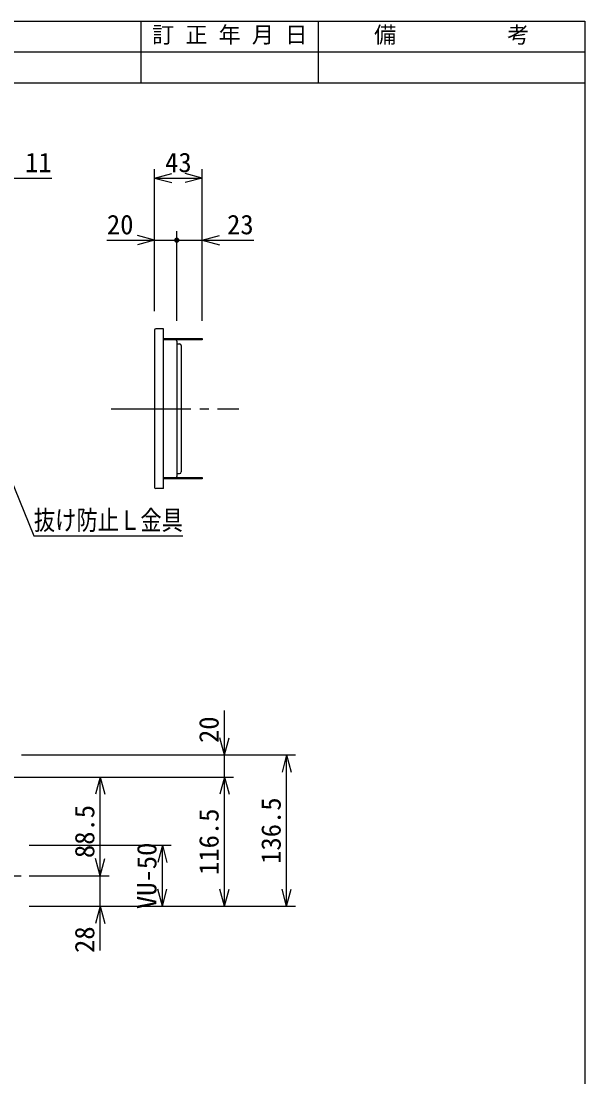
# Model space of a CAD drawing. Units: millimetres, scale not verified. Extents: x -1092 to 1092, y -744 to 696.
# Drawn here: x 584 to 1092, y -256 to 696 of the extents above; entities that cross this region are included whole.
import ezdxf
from ezdxf.enums import TextEntityAlignment as Align

# ---------------------------------------------------------------- set-up
doc = ezdxf.new("R2010")
doc.units = ezdxf.units.MM
doc.header["$LTSCALE"] = 8
doc.linetypes.add('CHAIN1', pattern=[8, 5, -1, 1, -1])
doc.linetypes.add('CHAIN2', pattern=[12, 9, -1, 1, -1])
for name, color, linetype in [('0-0_計極細', 2, 'Continuous'), ('0-1_計細線', 3, 'Continuous'), ('0-5_寸法線', 7, 'Continuous'), ('0-7_枠細線', 5, 'Continuous'), ('0-8_枠中線', 5, 'Continuous')]:
    doc.layers.add(name, color=color, linetype=linetype)
doc.styles.add('ＭＳ ゴシック', font='')
doc.styles.get('ＭＳ ゴシック').set_extended_font_data('MS Gothic')

msp = doc.modelspace()

# ---------------------------------------------------------------- hatches: boundary and pattern name
at = {"layer": '0-5_寸法線'}
msp.add_hatch(color=256, dxfattribs=at).paths.add_polyline_path([(726.589, 498.534, 1), (721.789, 498.534, 1)])

# ---------------------------------------------------------------- linework, layer by layer
at = {"layer": '0-0_計極細', "linetype": 'CHAIN2'}
msp.add_line((664.947, 346.534), (780.17, 346.534), dxfattribs=at)
at = {"layer": '0-0_計極細', "linetype": 'CHAIN1'}
msp.add_line((463.849, -74.466), (594.2, -74.466), dxfattribs=at)
at = {"layer": '0-1_計細線'}
for p, q in [((704.189, 417.534), (704.189, 275.534)), ((712.189, 418.534), (705.189, 418.534)), ((712.189, 274.534), (712.189, 418.534)), ((714.189, 408.534), (714.189, 409.734)), ((724.189, 408.534), (724.189, 409.734)), ((726.189, 408.534), (726.189, 409.734)), ((728.189, 408.534), (728.189, 409.734)), ((730.189, 408.534), (730.189, 409.734)), ((744.189, 408.534), (744.189, 409.734)), ((724.189, 407.534), (724.189, 285.534)), ((724.689, 405.034), (726.689, 405.034)), ((728.189, 403.534), (728.189, 289.534)), ((724.689, 288.034), (726.689, 288.034)), ((714.189, 283.334), (714.189, 284.534)), ((724.189, 283.334), (724.189, 284.534)), ((726.189, 283.334), (726.189, 284.534)), ((728.189, 283.334), (728.189, 284.534)), ((730.189, 283.334), (730.189, 284.534)), ((744.189, 283.334), (744.189, 284.534)), ((712.189, 274.534), (705.189, 274.534))]:
    msp.add_line(p, q, dxfattribs=at)
for points in [[(712.189, 409.734), (747.189, 409.734), (747.189, 408.534), (712.189, 408.534)], [(712.189, 284.534), (747.189, 284.534), (747.189, 283.334), (712.189, 283.334)]]:
    msp.add_lwpolyline(points, close=True, dxfattribs=at)
for centre, radius, start, end in [((705.189, 417.534), 1, 90, 180), ((723.189, 407.534), 1, 0, 90), ((724.689, 405.534), 0.5, 180, 270), ((726.689, 403.534), 1.5, 0, 90), ((723.189, 285.534), 1, 270, 360), ((724.689, 287.534), 0.5, 90, 180), ((726.689, 289.534), 1.5, 270, 360), ((705.189, 275.534), 1, 180, 270)]:
    msp.add_arc(centre, radius, start, end, dxfattribs=at)
at = {"layer": '0-5_寸法線'}
for p, q in [((704.189, 434.534), (704.189, 562.534)), ((747.189, 425.734), (747.189, 562.534)), ((557.189, 554.534), (611.466, 554.534)), ((704.189, 554.534), (719.644, 558.675)), ((704.189, 554.534), (719.644, 550.393)), ((704.189, 554.534), (747.189, 554.534)), ((747.189, 554.534), (731.735, 558.675)), ((747.189, 554.534), (731.735, 550.393)), ((704.189, 434.534), (704.189, 506.534)), ((724.189, 425.734), (724.189, 506.534)), ((747.189, 425.734), (747.189, 506.534)), ((661.228, 498.534), (724.189, 498.534)), ((704.189, 498.534), (688.735, 502.675)), ((704.189, 498.534), (688.735, 494.393)), ((724.189, 498.534), (793.531, 498.534)), ((747.189, 498.534), (762.644, 502.675)), ((747.189, 498.534), (762.644, 494.393)), ((767.189, 14.534), (767.189, 74.534)), ((767.189, 34.534), (763.048, 49.989)), ((767.189, 34.534), (771.331, 49.989)), ((584.189, 34.534), (775.189, 34.534)), ((584.189, 34.534), (831.189, 34.534)), ((823.189, 34.534), (819.048, 19.079)), ((823.189, 34.534), (827.331, 19.079)), ((823.189, -101.966), (823.189, 34.534)), ((572.889, 14.534), (775.189, 14.534)), ((572.889, 14.534), (663.189, 14.534)), ((655.189, 14.534), (651.048, -0.921)), ((655.189, 14.534), (659.331, -0.921)), ((655.189, -74.466), (655.189, 14.534)), ((767.189, 14.534), (763.048, -0.921)), ((767.189, 14.534), (771.331, -0.921)), ((767.189, -101.966), (767.189, 14.534)), ((591.189, -46.966), (719.189, -46.966)), ((711.189, -46.966), (707.048, -62.421)), ((711.189, -46.966), (715.331, -62.421)), ((711.189, -101.966), (711.189, -46.966)), ((655.189, -74.466), (651.048, -59.011)), ((655.189, -74.466), (659.331, -59.011)), ((591.189, -74.466), (663.189, -74.466)), ((655.189, -141.966), (655.189, -74.466)), ((711.189, -101.966), (707.048, -86.511)), ((711.189, -101.966), (715.331, -86.511)), ((767.189, -101.966), (763.048, -86.511)), ((767.189, -101.966), (771.331, -86.511)), ((823.189, -101.966), (819.048, -86.511)), ((823.189, -101.966), (827.331, -86.511)), ((591.189, -101.966), (719.189, -101.966)), ((591.189, -101.966), (775.189, -101.966)), ((591.189, -101.966), (831.189, -101.966)), ((591.189, -101.966), (663.189, -101.966)), ((655.189, -101.966), (651.048, -117.421)), ((655.189, -101.966), (659.331, -117.421))]:
    msp.add_line(p, q, dxfattribs=at)
msp.add_lwpolyline([(551.845, 338.714), (595.365, 232.044), (729.765, 232.044)], dxfattribs=at)
at = {"layer": '0-7_枠細線'}
for p, q in [((692, 640), (692, 696)), ((852, 640), (852, 696)), ((1092, 668), (236, 668)), ((1092, 640), (236, 640))]:
    msp.add_line(p, q, dxfattribs=at)
at = {"layer": '0-8_枠中線'}
msp.add_lwpolyline([(-1092, -744), (-1092, 696), (1092, 696), (1092, -744)], close=True, dxfattribs=at)

# ---------------------------------------------------------------- texts
at = {"layer": '0-5_寸法線', "style": 'ＭＳ ゴシック'}
for s, p in [('11', (587.466, 554.534)), ('43', (713.689, 554.534)), ('20', (661.228, 498.534)), ('23', (769.531, 498.534))]:
    msp.add_text(s, height=17.6, dxfattribs=at).set_placement(p, align=Align.BOTTOM_LEFT)
at = {"layer": '0-5_寸法線', "style": 'ＭＳ ゴシック', "width": 0.8}
msp.add_text('抜け防止Ｌ金具', height=17.6, dxfattribs=at).set_placement((595.365, 232.044), align=Align.BOTTOM_LEFT)
at = {"layer": '0-5_寸法線', "style": 'ＭＳ ゴシック'}
for s, p in [('20', (767.189, 45.234)), ('136.5', (823.189, -63.716)), ('88.5', (655.189, -58.519)), ('116.5', (767.189, -73.716)), ('VU-50', (711.189, -104.466)), ('28', (655.189, -144.047))]:
    msp.add_text(s, height=17.6, rotation=90, dxfattribs=at).set_placement(p, align=Align.BOTTOM_LEFT)
at = {"layer": '0-7_枠細線', "style": 'ＭＳ ゴシック'}
for s, p in [('訂 正 年 月 日', (702, 672)), ('備\u3000\u3000\u3000\u3000\u3000考', (902, 672))]:
    msp.add_text(s, height=14.66, dxfattribs=at).set_placement(p, align=Align.BOTTOM_LEFT)

doc.saveas('drawing.dxf')
